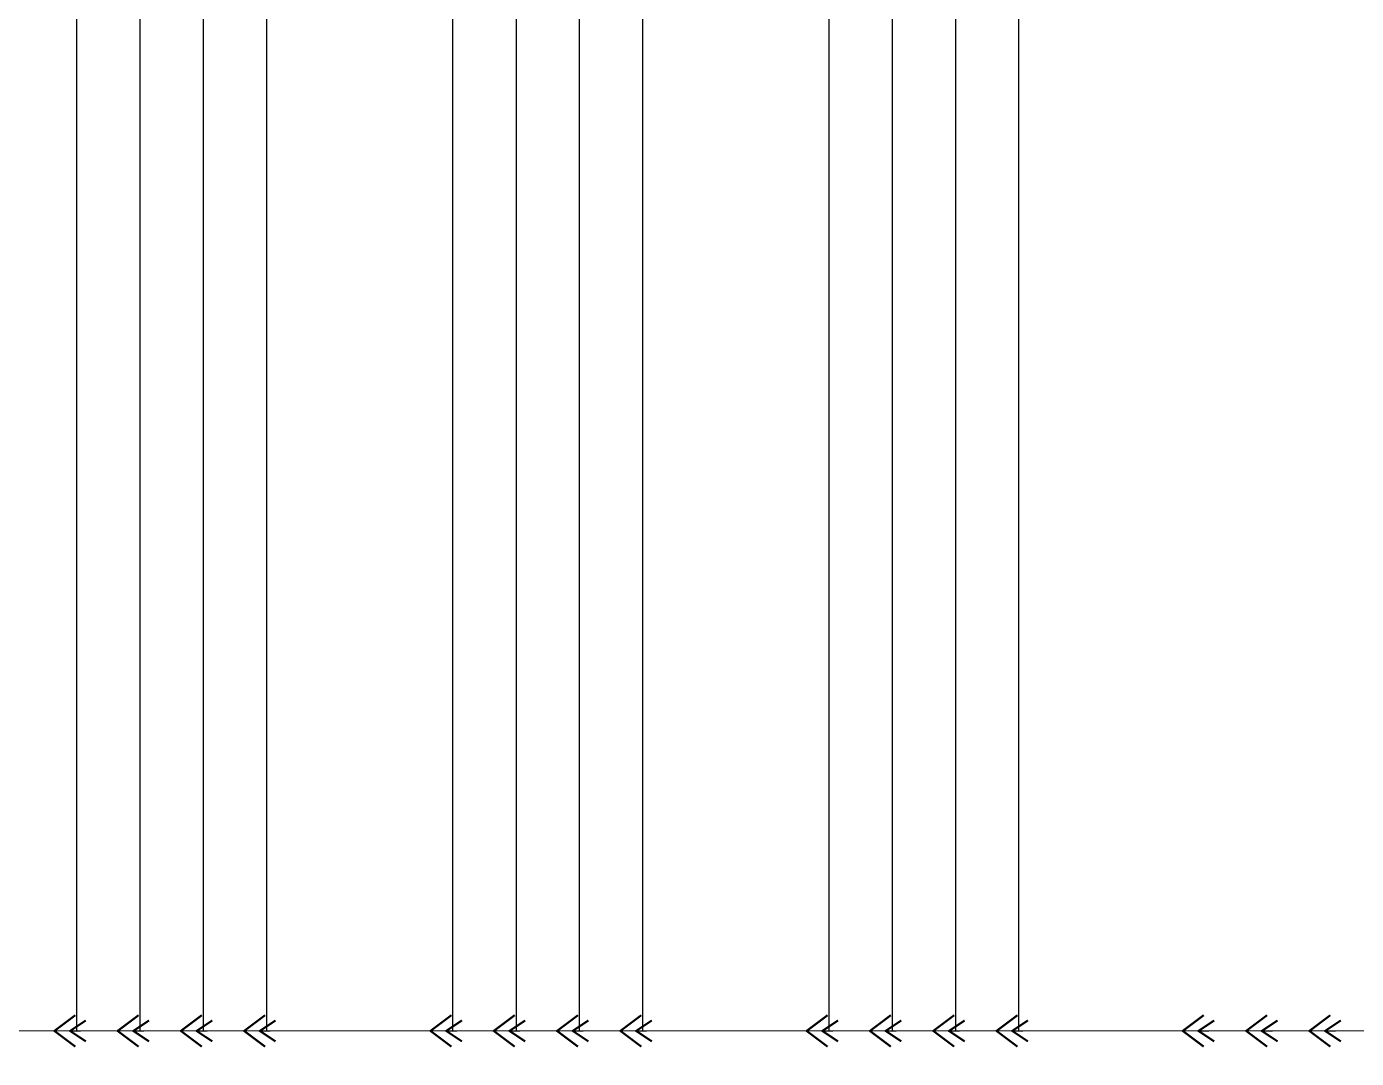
# Model space of a CAD drawing. Header units: inches. Extents: x -25 to 1235, y -506 to 1148.
# Drawn here: x 921.5 to 1028.1, y 583.2 to 666 of the extents above; entities that cross this region are included whole.
import ezdxf
from ezdxf.enums import TextEntityAlignment as Align

# ---------------------------------------------------------------- set-up
doc = ezdxf.new("R2010")
doc.units = ezdxf.units.IN
doc.header["$MEASUREMENT"] = 0
doc.layers.add('RED_10AWG', color=1, linetype='Continuous')
doc.layers.add('SYMS', color=7, linetype='Continuous')
doc.styles.add('WD', font='romans.shx')

# ---------------------------------------------------------------- blocks, each defined once
blk = doc.blocks.new('HC01PJ_1-')
blk.add_line((0.0312, 0), (0.0938, 0))
for points in [[(0.0625, -0.0938, 0.0125, 0.0125, 0), (-0.0625, 0, 0.0125, 0.0125, 0), (0.0625, 0.0938, 0, 0, 0)], [(0.125, 0.0625, 0.0125, 0.0125, 0), (0.0312, 0, 0.0125, 0.0125, 0), (0.125, -0.0625, 0, 0, 0)]]:
    blk.add_lwpolyline(points, format="xyseb")
at = {"style": 'WD', "width": 0.85}
for tag, p in [('INST', (-0.0124, 0.4669)), ('LOC', (-0.0124, 0.295)), ('TAG1', (-0.0104, 0.125)), ('DESC1', (-0.0104, -0.3437)), ('DESC2', (-0.0104, -0.5156)), ('DESC3', (-0.0104, -0.6875))]:
    blk.add_attdef(tag, text='', height=0.125, dxfattribs=at).set_placement(p, align=Align.CENTER)
at = {"style": 'WD', "flags": 9}
blk.add_attdef('WDTYPE', text='', height=0.01, dxfattribs=at).set_placement((-0.2209, 0.0748), align=Align.RIGHT)
at = {"style": 'WD'}
for tag, p in [('X2LINK', (0, 0.0938)), ('X8LINK', (0, -0.0938))]:
    blk.add_attdef(tag, p, '', height=0.01, dxfattribs=at)
for tag, p, flags in [('FAMILY', (0.2062, 0.1306), 9), ('X4TERMDESC01', (-0.0938, 0.0312), 1), ('X1TERMDESC02', (0.125, 0.0312), 1)]:
    blk.add_attdef(tag, p, '', height=0.01, dxfattribs=dict(at, flags=flags))
at = {"linetype": 'Continuous', "style": 'WD', "flags": 9}
for tag, p in [('MFG', (0.2278, 0.0887)), ('CAT', (0.2297, 0.1082)), ('ASSYCODE', (0.2188, 0.0625))]:
    blk.add_attdef(tag, text='', height=0.01, dxfattribs=at).set_placement(p, align=Align.CENTER)
at = {"color": 7, "style": 'WD', "flags": 1}
for tag, p in [('X4TERM01', (-0.0625, 0)), ('X1TERM02', (0.0938, 0))]:
    blk.add_attdef(tag, p, '', height=0.0125, dxfattribs=at)
at = {"linetype": 'Continuous', "style": 'WD', "flags": 8}
blk.add_attdef('TERM01', text='', height=0.125, dxfattribs=at).set_placement((-0.1042, -0.0314), align=Align.TOP_RIGHT)
blk.add_attdef('TERM02', text='', height=0.125, dxfattribs=at).set_placement((0.1458, -0.0314), align=Align.TOP_LEFT)

msp = doc.modelspace()

# ---------------------------------------------------------------- linework, layer by layer
at = {"color": 5, "lineweight": 9}
msp.add_lwpolyline([(835.33, 585.44), (1132.12, 585.44, -0.414214), (1145.55, 572), (1145.55, 448.77, -0.414214), (1132.12, 435.34), (1021.04, 435.34)], format="xyb", dxfattribs=at)
at = {"layer": 'RED_10AWG'}
for p, q in [((925.49, 585.44), (925.49, 747.3)), ((930.56, 585.44), (930.56, 747.3)), ((935.64, 585.44), (935.64, 747.3)), ((940.71, 585.44), (940.71, 747.3)), ((955.64, 585.44), (955.64, 747.27)), ((965.79, 585.44), (965.79, 747.27)), ((960.72, 585.44), (960.72, 747.16)), ((970.86, 585.44), (970.86, 747.16)), ((985.8, 585.44), (985.8, 746.91)), ((990.87, 585.44), (990.87, 746.91)), ((995.94, 585.44), (995.94, 746.91)), ((1001.01, 585.44), (1001.01, 746.91))]:
    msp.add_line(p, q, dxfattribs=at)

# ---------------------------------------------------------------- block references
at = {"layer": 'SYMS', "color": 5, "lineweight": 9, "xscale": 13.43108688204268, "yscale": 13.43108688204268, "zscale": 13.43108688204268}
for p in [(924.53, 585.44), (929.6, 585.44), (934.67, 585.44), (939.74, 585.44), (954.68, 585.44), (959.75, 585.44), (964.82, 585.44), (969.9, 585.44), (984.83, 585.44), (989.9, 585.44), (994.98, 585.44), (1000.05, 585.44), (1014.98, 585.44), (1020.06, 585.44), (1025.13, 585.44)]:
    msp.add_blockref('HC01PJ_1-', p, dxfattribs=at)

doc.saveas('drawing.dxf')
